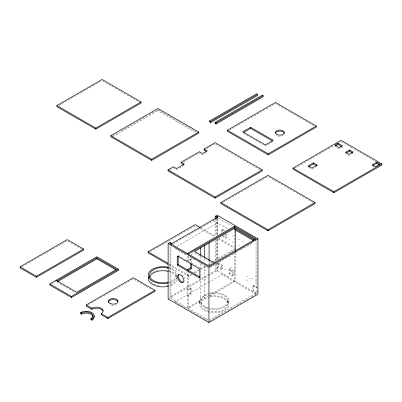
<?xml version="1.0" encoding="UTF-8"?>
<svg xmlns="http://www.w3.org/2000/svg" width="402" height="402" viewBox="0 0 402 402"><rect width="100%" height="100%" fill="white"/><g stroke="black" fill="none" stroke-linecap="round" stroke-linejoin="round"><path stroke-width="0.3" stroke-dasharray="2.01 1.51" d="M200.739 263.506L200.739 301.173L199.96 302.425A14.653 8.462 0 0 0 213.713 312.671A14.653 8.462 0 0 0 228.803 303.068A14.653 8.462 0 0 0 209.804 296.158M59.049 105.424L101.575 80.872M112.826 135.615L118.751 132.198M120.901 130.957L138.67 120.7M139.208 120.389L146.745 116.037M148.896 114.791L156.433 110.439M196.588 131.916L157.911 109.585L156.971 110.133L195.769 132.529M112.696 136.78L157.911 110.676L157.911 109.585M229.557 130.047L275.445 103.555L314.118 125.886M170.162 169.704L173.362 167.855L176.503 169.669L184.352 165.137M183.357 162.086L199.427 152.81L202.568 154.624L207.276 151.901M206.754 148.579L215.13 143.745L260.064 169.689M22.266 266.637L67.204 240.692L81.425 248.903M272.722 141.75L265.395 145.981L243.326 133.238M51.858 283.807L56.044 281.39M223.009 202.362L267.948 176.418L312.882 202.362M150.273 251.607L195.211 225.663L197.357 226.904M294.651 168.252L333.519 145.81M339.459 142.383L340.539 141.76M173.121 243.853L218.05 217.914L232.271 226.125M342.333 146.886L339.193 148.7L334.796 146.162M177.202 246.21L217.422 222.989M316.675 166.413L311.872 169.187L308.103 167.011M88.36 304.796L133.298 278.852L152.795 290.108M353.011 153.051L348.926 155.408L345.474 153.413M221.829 232.356L221.829 229.889L222.773 229.346L224.924 230.587M190.774 254.707L194.513 252.551M222.371 236.366L225.597 238.23L226.542 237.682L226.542 233.984M191.372 263.069L191.372 259.441L190.427 258.898L187.287 260.707L187.287 255.632M191.372 259.441L188.231 261.255L188.231 256.174L189.834 257.104M232.507 236.054L233.451 235.507M228.738 240.039L229.683 239.497M232.507 242.215L233.451 241.672M238.461 239.853L239.406 239.311M242.23 242.029L243.17 241.486M238.461 245.652L239.406 245.109M169.056 263.868L188.93 275.34L191.638 273.777M193.804 272.526L205.171 265.963M207.879 264.4L211.668 262.21M212.211 261.898L234.411 249.084M169.056 264.953L188.93 276.43L192.176 274.551M194.885 272.988L206.256 266.425M208.965 264.863L212.211 262.988M214.377 261.737L220.874 257.983M221.417 257.672L226.828 254.546M228.994 253.295L233.869 250.481M210.03 267.506L231.225 255.27M231.768 254.958L238.291 251.19M240.466 249.933L246.446 246.486M246.989 246.17L252.908 242.753M222.758 265.596L218.206 262.968L217.266 263.511L221.819 266.144L222.758 265.596L222.758 269.224L221.819 269.767L217.266 267.139L217.266 270.767L216.321 271.31L215.226 270.677L170.006 296.782L170.945 297.324L170.945 246.059M204.859 270.858L205.804 270.31M217.266 267.139L218.206 266.596L222.758 269.224M168.121 298.957L207.955 275.958M208.492 275.646L217.11 270.677L256.858 293.626M191.372 288.45L190.427 287.907L187.287 289.716L188.231 290.264L191.372 288.45L191.372 293.887L188.231 295.701L187.287 295.158L190.427 293.344L191.372 293.887M204.859 279.923L205.804 279.375M224.643 269.586L225.587 269.044M230.924 267.772L231.869 267.229M229.055 269.229L229.994 268.687L233.451 270.682L233.451 275.395L232.507 275.938L229.055 273.943L229.055 269.229L232.507 271.224L233.451 270.682M175.031 300.771L175.031 301.857L208.055 282.792M208.598 282.48L222.13 274.661L256.049 294.244L256.049 293.153M224.643 275.028L225.587 274.481M230.924 271.4L231.869 270.858M234.064 269.586L235.009 269.044M229.055 273.943L229.994 273.4L233.451 275.395M227.783 276.837L228.728 276.295M234.064 273.214L235.009 272.667M204.417 295.782L200.739 297.907L199.96 299.163A14.653 8.462 0 0 0 213.713 309.404A14.653 8.462 0 0 0 228.803 299.807A14.653 8.462 0 0 0 209.804 292.897L209.075 293.093M204.427 295.777L208.04 293.691M170.006 245.516L170.006 297.872L187.287 307.847L207.864 295.967M208.402 295.656L234.391 280.651L234.391 253.3M188.231 295.701L188.231 308.394L200.739 301.173M209.608 296.048L235.336 281.199L235.336 252.602M246.627 276.837L247.567 276.295M246.627 280.465L247.567 279.923M249.768 278.651L250.707 278.109M255.421 276.837L256.36 276.295M251.964 279.194L252.908 278.651M255.421 281.189L256.36 280.646M256.989 292.611L253.848 290.797L252.908 291.344L252.908 285.902L253.848 285.36L256.989 287.174L256.989 292.611L209.487 320.037M252.908 285.902L256.049 287.716L256.989 287.174M204.859 319.082L205.804 318.54M209.487 321.128L234.391 306.746M236.557 305.495L241.431 302.686M243.592 301.435L249.009 298.309M251.175 297.058L256.049 294.244M204.427 299.038L204.427 265.129M341.615 141.76L375.991 161.604M372.689 166.227L374.257 167.131M102.656 80.872L139.434 102.108M255.104 240.396L256.049 240.939L256.049 287.716M213.341 220.633L228.07 229.14M221.829 229.889L223.984 231.13M222.773 235.507L226.542 237.682M200.583 227.678L215.085 236.049M218.844 238.22L234.421 247.215M199.508 228.145L214.547 236.828M218.306 238.999L234.421 248.3M195.045 252.858L203.06 257.486M205.196 258.722L212.145 262.732M175.031 248.557L186.221 255.019M190.367 257.411L195.709 260.496M197.849 261.732L203.729 265.124M205.864 266.36L208 267.591M178.171 255.446L185.141 259.471M185.679 259.782L199.734 267.893M188.231 308.394L207.894 319.746M175.031 301.857L207.326 320.505M56.989 281.933L75.702 292.736M317.213 165.016L317.213 166.106M253.848 285.36L253.848 290.797M234.391 230.924L234.391 250.195M232.507 271.224L232.507 275.938M229.994 268.687L229.994 273.4M228.919 300.54L228.919 303.806M227.587 300.58L227.587 303.842M225.597 234.532L225.597 238.23M222.773 229.346L222.773 232.426M222.13 273.576L222.13 274.661M221.819 266.144L221.819 269.767M218.206 262.968L218.206 266.596M217.266 218.854L217.266 234.984M217.266 239.326L217.266 260.411M217.11 218.311L217.11 235.145M217.11 238.883L217.11 260.079M217.11 263.194L217.11 270.677M216.321 218.17L216.321 235.672M216.321 239.426L216.321 260.682M216.321 263.807L216.321 271.31M215.226 218.783L215.226 236.291M215.226 240.667L215.226 261.295M215.226 264.421L215.226 270.677M209.075 260.566L209.075 264.948M205.332 306.651L205.332 309.912M204.427 258.245L204.417 262.009M200.975 301.324L200.975 304.59M200.739 255.999L200.739 260.38M199.643 301.364L199.643 304.626M190.427 258.898L190.427 262.521M190.427 287.907L190.427 293.344M188.93 275.34L188.93 276.43M188.231 270.943L188.231 290.264M187.287 270.4L187.287 307.847M176.187 275.34L176.187 278.601M210.211 296.892A13.321 7.688 0 0 1 227.577 304.681A13.321 7.688 0 0 1 208.708 311.198M208.191 311.053A13.321 7.688 0 0 1 200.97 303.917A13.321 7.688 0 0 1 209.125 297.123M116.65 304.414A4.884 2.819 0 0 1 109.746 304.414M210.211 293.626A13.321 7.688 0 0 1 227.577 301.415A13.321 7.688 0 0 1 208.708 307.937M208.191 307.791A13.321 7.688 0 0 1 200.97 300.651A13.321 7.688 0 0 1 209.125 293.857M181.789 274.581A4.442 2.563 60 0 1 184.257 281.606M168.78 271.531A13.321 7.693 0 0 1 176.187 278.269A13.321 7.693 0 0 1 169.252 285.174M168.212 285.465A13.321 7.693 0 0 1 166.011 285.897M159.117 285.802A13.321 7.693 0 0 1 153.227 283.732M152.76 283.435A13.321 7.693 0 0 1 149.921 280.239M177.347 279.722A14.653 8.462 0 0 1 168.75 286.174M151.212 273.29A14.653 8.462 0 0 1 152.212 272.611M152.75 272.3A14.653 8.462 0 0 1 155.288 271.179M155.84 270.998A14.653 8.462 0 0 1 159.408 270.199M165.393 270.089A14.653 8.462 0 0 1 166.991 270.305M168.79 270.682A14.653 8.462 0 0 1 176.85 275.893M176.93 277.541A14.653 8.462 0 0 1 168.75 282.907M168.79 267.42A14.653 8.462 0 0 1 177.438 274.254M168.78 268.265A13.321 7.693 0 0 1 176.187 275.003A13.321 7.693 0 0 1 169.252 281.908M282.983 135.464A4.442 2.563 0 0 1 277.621 135.871"/><path stroke-width="0.6" d="M56.898 105.58L102.118 79.475L141.057 101.952L141.057 103.043L95.837 129.148L56.898 106.671L56.898 105.58L95.837 128.062L141.057 101.952M110.811 135.695L157.911 108.5L198.739 132.067L198.739 133.157L151.634 160.353L110.811 136.78L110.811 135.695L151.634 159.262L198.739 132.067M209.633 120.952L256.737 93.756L257.677 94.299L257.677 95.385L210.573 122.58L209.633 122.037L209.633 120.952L210.573 121.494L257.677 94.299M215.085 122.374L262.189 95.179L263.134 95.721L263.134 96.812L216.03 124.007L215.085 123.459L215.085 122.374L216.03 122.917L263.134 95.721M227.401 130.208L275.445 102.47L316.268 126.037L316.268 127.127L268.224 154.865L227.401 131.293L227.401 130.208L268.224 153.775L316.268 126.037M206.231 151.298L204.136 150.092L204.136 149.001L215.13 142.655L262.23 169.85L262.23 170.94L215.13 198.136L168.026 170.94L168.026 169.85L173.362 166.77L176.503 168.584L184.352 164.051L181.212 162.237L181.212 163.323L183.307 164.534M181.212 162.237L199.427 151.72L202.568 153.534L207.276 150.815L204.136 149.001M250.637 127.308L242.788 131.841L265.395 144.891L273.249 140.358L250.637 127.308L250.637 128.394L272.169 140.826M243.833 132.323L250.637 128.394M20.1 266.802L67.204 239.607L83.531 249.034L83.531 250.119L36.431 277.315L20.1 267.888L20.1 266.802L36.431 276.229L83.531 249.034M49.768 283.928L96.867 256.732L118.535 269.245L118.535 270.33L71.435 297.525L49.768 285.018L49.768 283.928L71.435 296.44L118.535 269.245M56.989 280.847L96.867 257.823L116.65 269.245L76.772 292.269L56.044 280.305M57.526 281.621L96.867 258.908L116.118 270.023M168.026 169.85L215.13 197.045L262.23 169.85M220.844 202.528L267.948 175.332L315.047 202.528L315.047 203.613L267.948 230.808L220.844 203.613L220.844 202.528L267.948 229.718L315.047 202.528M167.981 264.335L148.107 252.858L148.107 251.773L195.211 224.577L200.045 227.366M293.033 168.101L341.077 140.358L381.9 163.931L381.9 165.016L333.856 192.754L293.033 169.187L293.033 168.101L333.856 191.669L381.9 163.931M337.936 143.263L334.796 145.077L339.193 147.614L342.333 145.8L337.936 143.263L337.936 144.348L341.846 146.604M335.318 145.861L337.936 144.348M215.226 218.783L215.226 216.286L217.11 215.196L257.933 238.763L257.933 294.244L208.945 322.525L168.121 298.957L168.121 243.476L170.006 242.391L170.945 242.934L170.945 244.185M170.945 242.934L170.006 243.476L208.945 265.958L256.049 238.763L234.391 226.261L187.287 253.456M215.226 216.286L216.321 216.919L217.266 216.376L218.05 216.829L170.945 244.024M313.444 162.84L308.103 165.925L311.872 168.101L317.213 165.016L313.444 162.84L313.444 163.931L308.641 166.704M349.554 149.971L345.474 152.328L348.926 154.323L353.011 151.966L349.554 149.971L349.554 151.057L346.494 152.825M86.194 304.957L133.298 277.762L154.966 290.274L154.966 291.36L107.862 318.555L101.264 314.751L101.264 313.661A6.668 3.849 0 0 0 101.264 308.218A6.668 3.849 0 0 0 91.837 308.218L86.194 304.957L86.194 306.048L91.847 309.309A6.663 3.844 0 0 1 102.987 311.032M188.231 254.004L234.391 227.351L255.104 239.311M214.281 262.878L194.513 251.461L235.336 227.894M177.227 265.054L199.834 278.109L199.834 269.044L177.227 255.989L177.227 265.054L178.171 264.511L200.256 277.259M187.287 269.772L190.427 267.963L191.372 268.506L191.372 263.672M188.231 270.32L191.372 268.506M101.264 313.661L107.862 317.469L154.966 290.274M376.875 162.117L372.167 164.835L375.307 166.649L380.016 163.931L376.875 162.117L376.875 163.202L372.689 165.624M168.121 243.476L208.945 267.049L257.933 238.763M376.875 163.202L379.493 164.714M349.554 151.057L352.514 152.765M313.444 163.931L316.67 165.795M254.164 239.853L234.391 228.436L234.391 229.527L253.627 240.632M148.107 251.773L167.981 263.245M92.852 316.922A6.668 3.849 0 0 0 88.736 313.369A6.668 3.849 0 0 0 81.475 314.203L80.531 313.655L80.531 312.57L81.475 313.113A6.668 3.849 0 0 1 90.897 313.118A6.668 3.849 0 0 1 90.902 318.555L90.902 319.645L91.847 320.188A8 4.618 0 0 0 93.912 315.731M90.902 318.555L91.847 319.103L91.847 320.188M91.837 308.218L91.847 309.309M333.856 191.669L333.856 192.754M268.224 153.775L268.224 154.865M267.948 229.718L267.948 230.808M235.336 229.602L235.336 251.361M234.391 226.261L234.391 227.351M217.266 216.376L217.266 217.613M216.321 216.919L216.321 218.17M216.03 122.917L216.03 124.007M215.13 197.045L215.13 198.136M210.573 121.494L210.573 122.58M209.075 243.054L209.075 260.566M208.945 267.049L208.945 322.525M204.427 245.738L204.417 257.627M200.739 247.868L200.739 255.376M190.427 263.732L190.427 267.963M178.171 256.049L178.171 264.511M151.634 159.262L151.634 160.353M107.862 317.469L107.862 318.555M96.867 257.823L96.867 258.908M95.837 128.062L95.837 129.148M81.475 313.113L81.475 314.203M71.435 296.44L71.435 297.525M36.431 276.229L36.431 277.315M108.314 302.42A4.884 2.819 0 0 1 112.56 299.626A4.884 2.819 0 0 1 117.917 301.691M183.046 282.164A4.442 2.563 60 0 1 179.287 279.184A4.442 2.563 60 0 1 178.99 274.611M80.531 312.57A8 4.618 0 0 1 91.842 312.57A8 4.618 0 0 1 91.847 319.103M149.594 277.742A13.321 7.693 0 0 1 168.252 271.385M168.152 286.314A14.653 8.462 0 0 1 148.383 277.119M168.152 283.048A14.653 8.462 0 0 1 148.212 275.144A14.653 8.462 0 0 1 168.197 267.28M168.212 282.204A13.321 7.693 0 0 1 149.544 275.144A13.321 7.693 0 0 1 168.252 268.124M275.551 132.987A4.442 2.563 0 0 1 280.42 131.112A4.442 2.563 0 0 1 284.284 133.65M110.756 303.776A4.884 2.819 0 0 0 118.082 301.334A4.884 2.819 0 0 0 110.756 298.892A4.884 2.819 0 0 0 110.756 303.776M177.609 277.626A4.442 2.563 60 0 0 182.779 282.561A4.442 2.563 60 0 0 181.654 275.767A4.442 2.563 60 0 0 177.609 277.626M276.702 134.379A4.442 2.563 0 0 0 284.134 133.228A4.442 2.563 0 0 0 278.692 130.087A4.442 2.563 0 0 0 276.702 134.379"/></g></svg>
